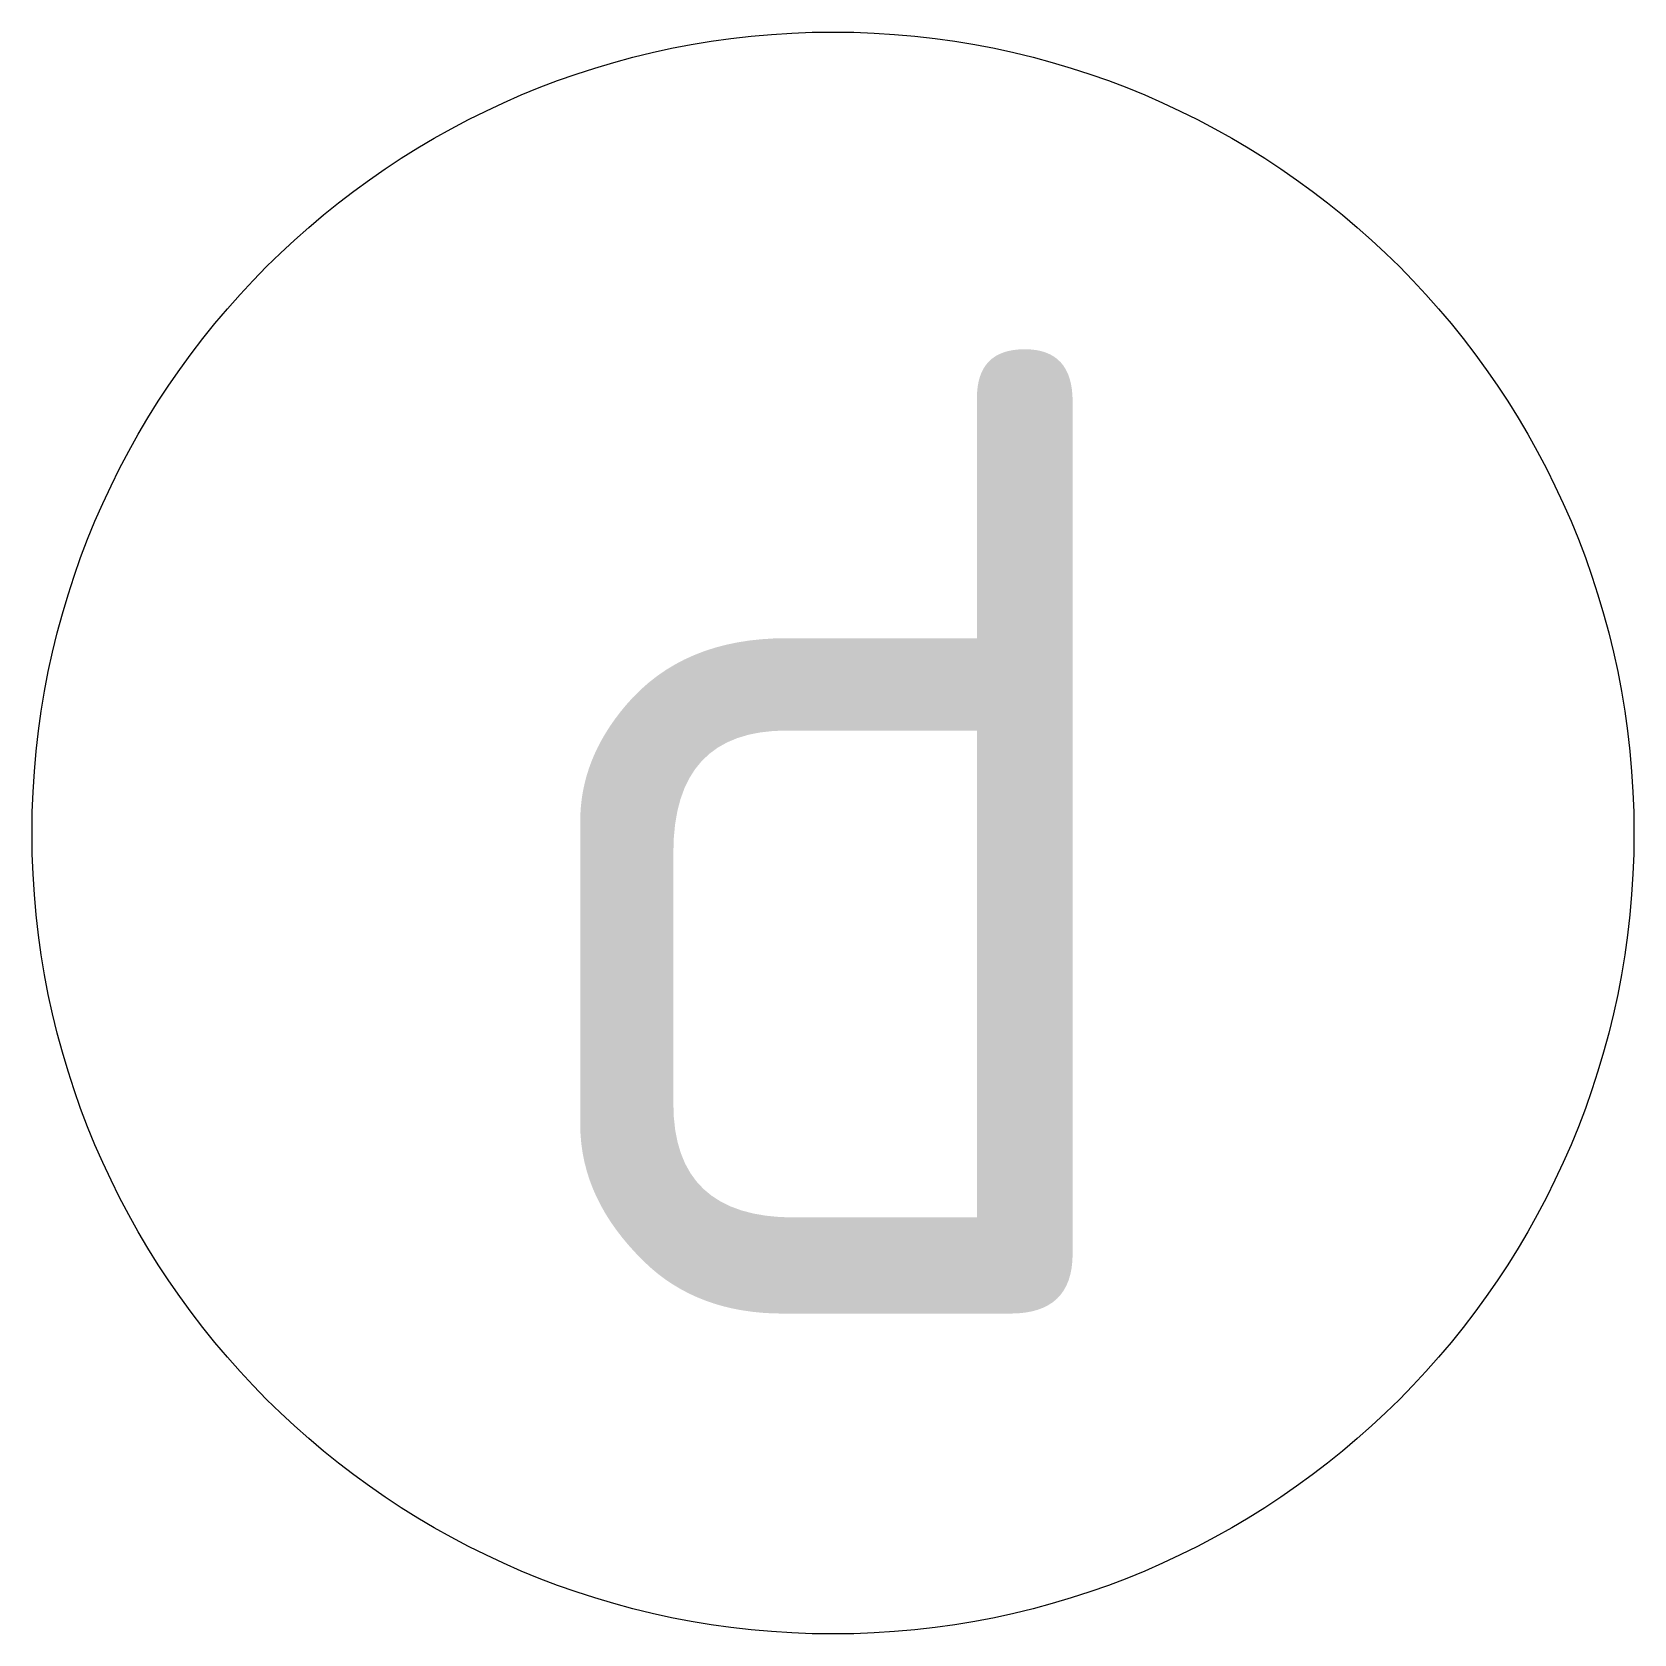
# Model space of a CAD drawing. Extents: x -1.5 to 1.5, y -1.5 to 1.5.
import ezdxf
from ezdxf.enums import TextEntityAlignment as Align

# ---------------------------------------------------------------- set-up
doc = ezdxf.new("R2010")
doc.units = 0
doc.styles.add('NLCS-ISO', font='NLCS-ISO.ttf')

msp = doc.modelspace()

# ---------------------------------------------------------------- linework, layer by layer
at = {"color": 0, "linetype": 'ByBlock', "lineweight": 18}
msp.add_circle((0, 0), 1.5, dxfattribs=at)

# ---------------------------------------------------------------- texts
at = {"color": 0, "linetype": 'ByBlock', "lineweight": 18, "style": 'NLCS-ISO'}
msp.add_text('d', height=1.8, dxfattribs=at).set_placement((0, 0), align=Align.MIDDLE_CENTER)

doc.saveas('drawing.dxf')
